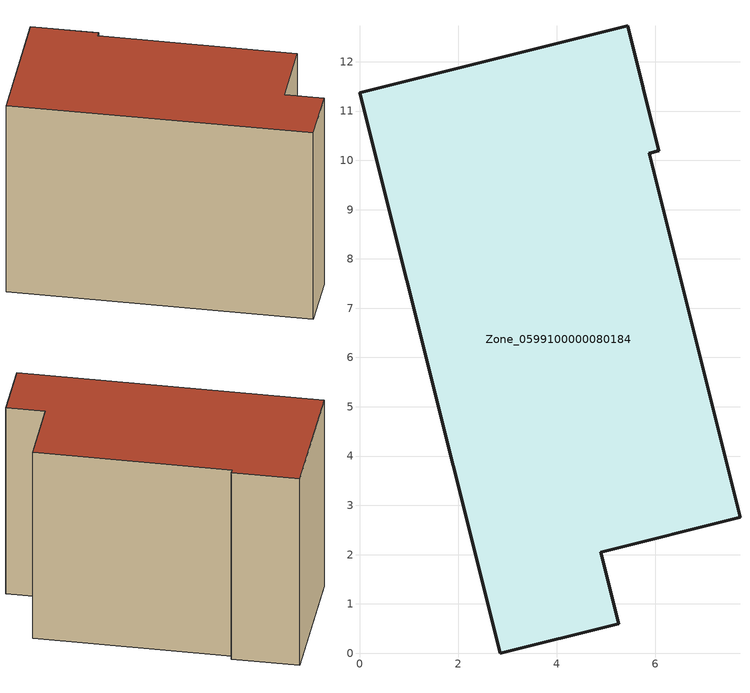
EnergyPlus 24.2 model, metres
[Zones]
Zone_0599100000080184
 floor ground (C_G): 0,11.37 5.44,12.73 6.07,10.2 5.88,10.15 7.72,2.76 4.89,2.05 5.26,0.6 2.86,0 z0
 wall outside (C_F): 2.86,0 5.26,0.6 4.89,2.05 7.72,2.76 5.88,10.15 6.07,10.2 5.44,12.73 0,11.37 2.86,0 z0:8.32
 roof outside (C_R): 5.44,12.73 0,11.37 2.86,0 5.26,0.6 4.89,2.05 7.72,2.76 5.88,10.15 6.07,10.2 z8.32
[BUILDING]
Pand.0599100000080184: North Axis=0; Terrain=City; Loads Convergence Tolerance Value=0.04; Temperature Convergence Tolerance Value=0.4; Solar Distribution=FullExterior; Maximum Number of Warmup Days=25; Minimum Number of Warmup Days=1
[Site:Location]
Rotterdam.The.Hague.AP_ZH_NLD Design_Conditions: Latitude=51.96; Longitude=4.45; Time Zone=1; Elevation=-4.5
[SITE:GROUNDTEMPERATURE:BUILDINGSURFACE]
18, 18, 18, 18, 18, 18, 18, 18, 18, 18, 18, 18
[MATERIAL] Thermal Absorptance=0.9; Solar Absorptance=0.7; Visible Absorptance=0.7
Name | Roughness | Thickness | Conductivity | Density | Specific Heat
G.TI.1975-1991 | MediumSmooth | 0.15 | 0.288461 | 540 | 1210
F.TI.1975-1991 | Rough | 0.3 | 0.230769 | 1920 | 840
R.TI.1975-1991 | MediumRough | 0.2 | 0.153846 | 1500 | 1000
[CONSTRUCTION]
C_G: G.TI.1975-1991
C_F: F.TI.1975-1991
C_R: R.TI.1975-1991
[ZONE]
Zone_0599100000080184: Type=1; Multiplier=1; Ceiling Height=Autocalculate; Volume=Autocalculate; Floor Area=autocalculate; Part of Total Floor Area=Yes
[ZONEINFILTRATION:DESIGNFLOWRATE]
Infil_Zone_0599100000080184: Zone or ZoneList or Space or SpaceList=Zone_0599100000080184; Schedule=AlwaysOn; Design Flow Rate Calculation Method=Flow/Area; Flow Rate per Floor Area=0.003; Constant Term Coefficient=1; Temperature Term Coefficient=0; Velocity Term Coefficient=0; Velocity Squared Term Coefficient=0
[HVACTEMPLATE:ZONE:IDEALLOADSAIRSYSTEM]
Zone_0599100000080184: Maximum Heating Supply Air Temperature=50; Minimum Cooling Supply Air Temperature=13; Maximum Heating Supply Air Humidity Ratio=0.0156; Minimum Cooling Supply Air Humidity Ratio=0.0077; Heating Limit=NoLimit; Cooling Limit=NoLimit; Dehumidification Control Type=ConstantSensibleHeatRatio; Cooling Sensible Heat Ratio=0.7; Dehumidification Setpoint=60; Humidification Control Type=None; Humidification Setpoint=30; Outdoor Air Method=None; Outdoor Air Flow Rate per Person=0.00944; Outdoor Air Flow Rate per Zone Floor Area=0; Outdoor Air Flow Rate per Zone=0; Demand Controlled Ventilation Type=None; Outdoor Air Economizer Type=NoEconomizer; Heat Recovery Type=None; Sensible Heat Recovery Effectiveness=0.7; Latent Heat Recovery Effectiveness=0.65
[ZONECONTROL:THERMOSTAT]
ThermostatControl_Zone_0599100000080184: Zone or ZoneList=Zone_0599100000080184; Control Type Schedule=DualSetpointControlType; Control 1=Thermostat_Zone_0599100000080184; Temperature Difference Between Cutout And Setpoint=0
[THERMOSTATSETPOINT:DUALSETPOINT]
Thermostat_Zone_0599100000080184: Heating Setpoint Temperature Schedule=HeatingSetpoint_Zone_0599100000080184; Cooling Setpoint Temperature Schedule=CoolingSetpoint_Zone_0599100000080184
[SCHEDULE:COMPACT]
HeatingSetpoint_Zone_0599100000080184: Through: 12/31, For: AllDays, Until: 24:00, 21
CoolingSetpoint_Zone_0599100000080184: Through: 12/31, For: AllDays, Until: 24:00, 24
DualSetpointControlType: Through: 12/31, For: AllDays, Until: 24:00, 4
AlwaysOn: Through: 12/31, For: AllDays, Until: 24:00, 1
